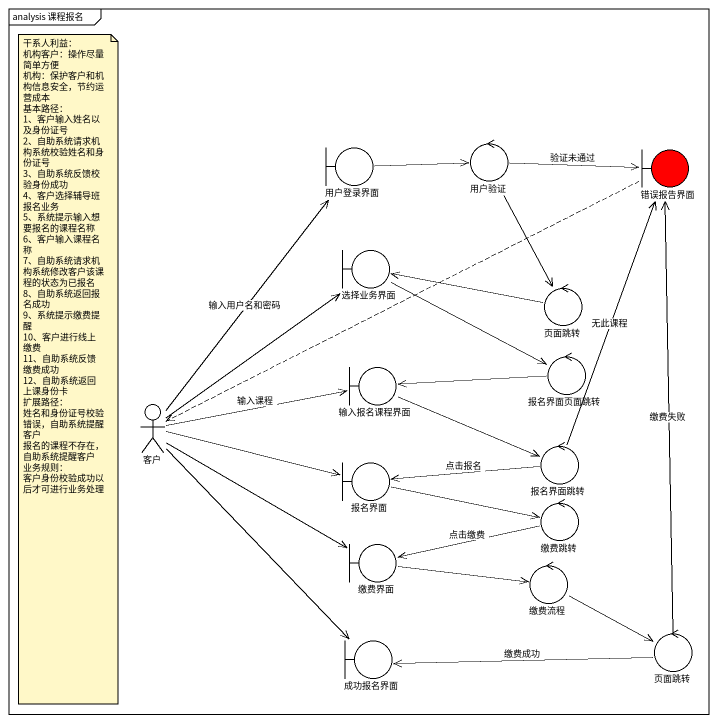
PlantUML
@startuml
mainframe analysis 课程报名
boundary 用户登录界面
control 用户验证
boundary 错误报告界面 #FF0000
boundary 选择业务界面
control 页面跳转
control 报名界面页面跳转
boundary 输入报名课程界面
actor 客户
boundary 报名界面
control 报名界面跳转
control 缴费跳转
boundary 缴费界面
control 缴费流程
boundary 成功报名界面
control "页面跳转" as 页面跳转_2
用户登录界面 -right-> 用户验证
用户验证 -right-> 错误报告界面 : 验证未通过
用户验证 --> 页面跳转
错误报告界面 .left.> 客户
选择业务界面 -right-> 报名界面页面跳转
页面跳转 -left-> 选择业务界面
报名界面页面跳转 -left-> 输入报名课程界面
输入报名课程界面 -right-> 报名界面跳转
客户 -up-> 用户登录界面 : 输入用户名和密码
客户 -up-> 选择业务界面
客户 -right-> 输入报名课程界面 : 输入课程
客户 -right-> 报名界面
客户 -right-> 缴费界面
客户 --> 成功报名界面
报名界面 -right-> 缴费跳转
报名界面跳转 -up-> 错误报告界面 : 无此课程
报名界面跳转 -left-> 报名界面 : 点击报名
缴费跳转 -left-> 缴费界面 : 点击缴费
缴费界面 -right-> 缴费流程
缴费流程 -right-> 页面跳转_2
页面跳转_2 -up-> 错误报告界面 : 缴费失败
页面跳转_2 -left-> 成功报名界面 : 缴费成功
note as N1
  干系人利益：
  机构客户：操作尽量简单方便
  机构：保护客户和机构信息安全，节约运营成本
  基本路径：
  1、客户输入姓名以及身份证号
  2、自助系统请求机构系统校验姓名和身份证号
  3、自助系统反馈校验身份成功
  4、客户选择辅导班报名业务
  5、系统提示输入想要报名的课程名称
  6、客户输入课程名称
  7、自助系统请求机构系统修改客户该课程的状态为已报名
  8、自助系统返回报名成功
  9、系统提示缴费提醒
  10、客户进行线上缴费
  11、自助系统反馈缴费成功
  12、自助系统返回上课身份卡
  扩展路径：
  姓名和身份证号校验错误，自助系统提醒客户
  报名的课程不存在，自助系统提醒客户
  业务规则：
  客户身份校验成功以后才可进行业务处理
end note
@enduml
